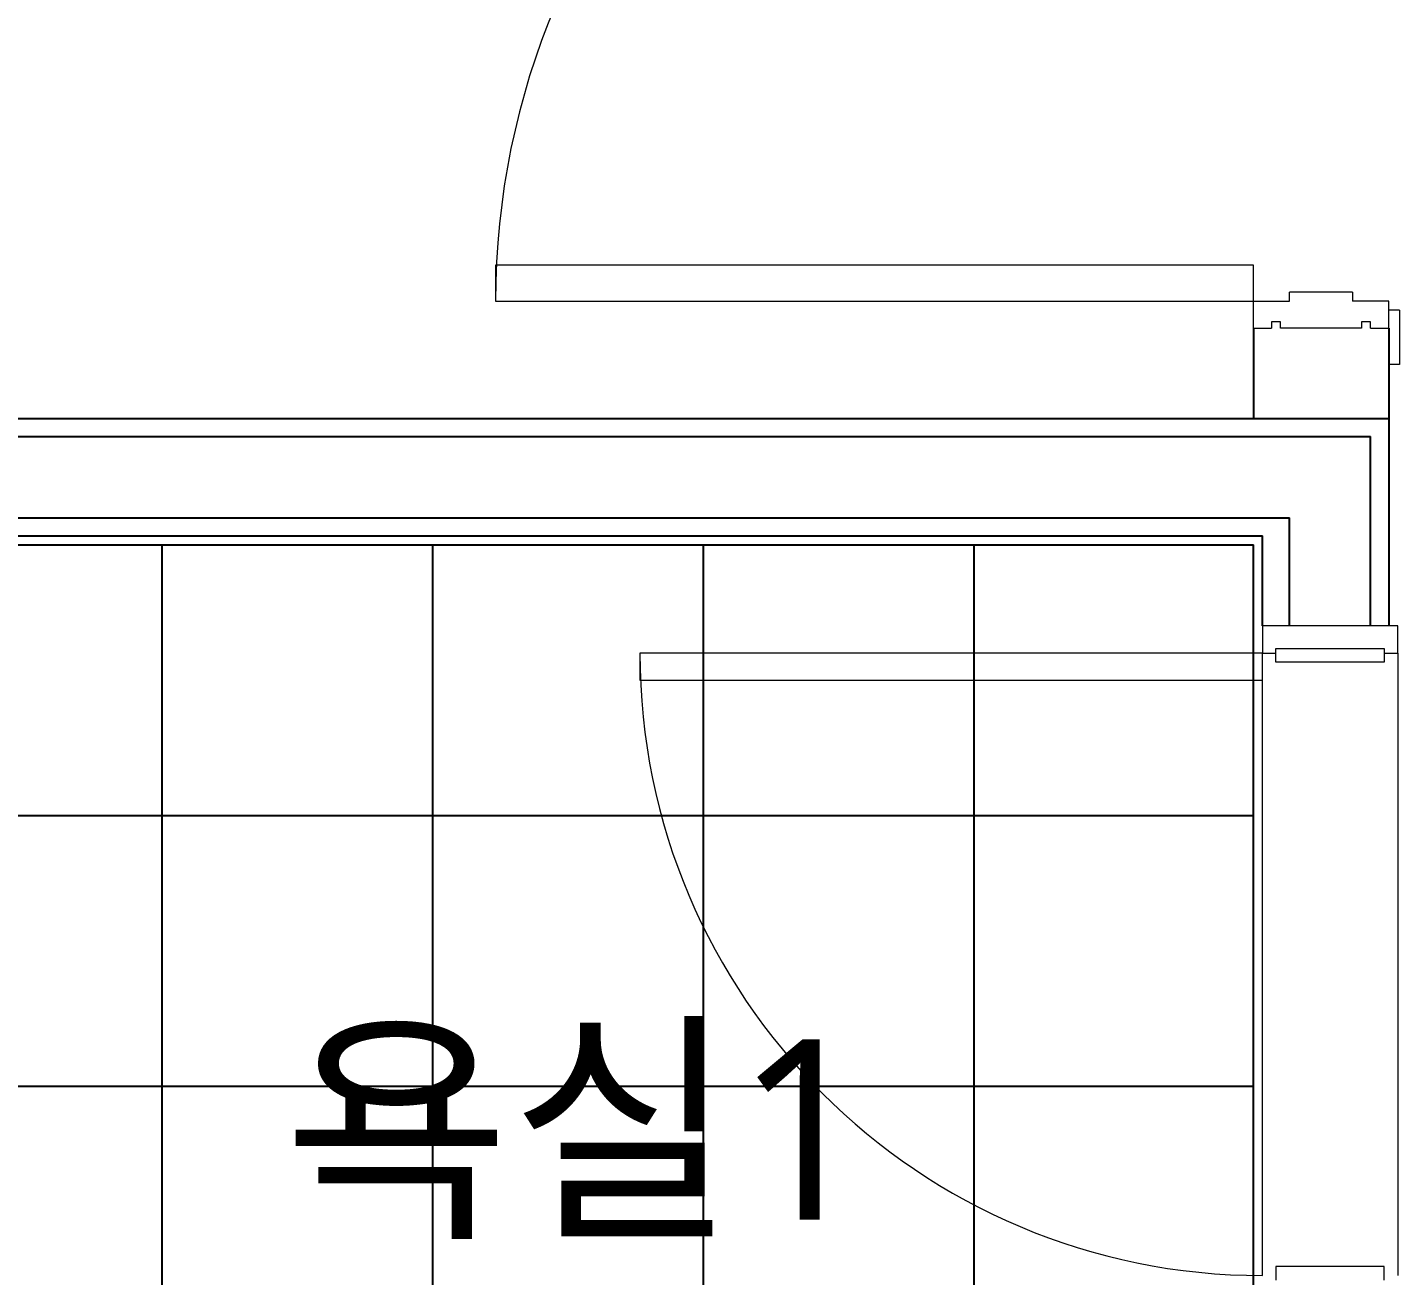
# Model space of a CAD drawing. Header units: inches. Extents: x 5877 to 13759, y 12099 to 29642.
# Drawn here: x 7170 to 8691, y 22235 to 23618 of the extents above; entities that cross this region are included whole.
import ezdxf
from ezdxf.enums import TextEntityAlignment as Align

# ---------------------------------------------------------------- set-up
doc = ezdxf.new("R2010")
doc.units = ezdxf.units.IN
doc.header["$MEASUREMENT"] = 0
doc.layers.add('A-DOOR', color=31, linetype='Continuous', lineweight=18)
for name, color, linetype in [('A-FIN1', 6, 'Continuous'), ('A-PAT', 8, 'Continuous'), ('A-TXT1', 3, 'Continuous'), ('A-WALD', 7, 'Continuous'), ('XR-NEW301$0$SEC-WAL-GRN', 3, 'Continuous')]:
    doc.layers.add(name, color=color, linetype=linetype)
doc.layers.add('A-MC', color=181, linetype='Continuous', plot=False)
doc.styles.add('맑은 고딕', font='')
doc.styles.get('맑은 고딕').set_extended_font_data('Malgun Gothic')

msp = doc.modelspace()

# ---------------------------------------------------------------- linework, layer by layer
at = {"layer": 'A-DOOR', "color": 0}
for p, q in [((8528.6, 23355), (7688.6, 23355)), ((7688.6, 23355), (7688.6, 23315)), ((8528.6, 23285), (8528.6, 23355)), ((8568.6, 23315), (8568.6, 23325)), ((8638.6, 23325), (8568.6, 23325)), ((8568.6, 23325), (8568.6, 23325)), ((8638.6, 23325), (8638.6, 23315)), ((8638.6, 23325), (8638.6, 23325)), ((7688.6, 23315), (8568.6, 23315)), ((8528.6, 23315), (8528.6, 23315)), ((8568.6, 23315), (8568.6, 23315)), ((8678.6, 23315), (8638.6, 23315)), ((8638.6, 23315), (8638.6, 23315)), ((8678.6, 23245), (8678.6, 23315)), ((8678.6, 23315), (8678.6, 23315)), ((8690.6, 23305), (8678.6, 23305)), ((8678.6, 23305), (8678.6, 23305)), ((8690.6, 23305), (8690.6, 23245)), ((8690.6, 23305), (8690.6, 23305)), ((8548.6, 23292), (8548.6, 23285)), ((8558.6, 23292), (8548.6, 23292)), ((8548.6, 23292), (8548.6, 23292)), ((8558.6, 23285), (8558.6, 23292)), ((8558.6, 23292), (8558.6, 23292)), ((8648.6, 23292), (8648.6, 23285)), ((8658.6, 23292), (8648.6, 23292)), ((8648.6, 23292), (8648.6, 23292)), ((8658.6, 23285), (8658.6, 23292)), ((8658.6, 23292), (8658.6, 23292)), ((8528.6, 23285), (8548.6, 23285)), ((8528.6, 23285), (8528.6, 23285)), ((8548.6, 23285), (8548.6, 23285)), ((8648.6, 23285), (8558.6, 23285)), ((8558.6, 23285), (8558.6, 23285)), ((8648.6, 23285), (8648.6, 23285)), ((8658.6, 23285), (8678.6, 23285)), ((8658.6, 23285), (8658.6, 23285)), ((8678.6, 23285), (8678.6, 23285)), ((8690.6, 23245), (8678.6, 23245)), ((8678.6, 23245), (8678.6, 23245)), ((8690.6, 23245), (8690.6, 23245)), ((8688.6, 22955), (8538.6, 22955)), ((8538.6, 22955), (8538.6, 22925)), ((8688.6, 22925), (8688.6, 22955)), ((8538.6, 22925), (7848.6, 22925)), ((7848.6, 22925), (7848.6, 22895)), ((8538.6, 22235), (8538.6, 22925)), ((8538.6, 22895), (8538.6, 22925)), ((8538.6, 22925), (8553.6, 22925)), ((8553.6, 22915), (8553.6, 22930)), ((8553.6, 22930), (8673.6, 22930)), ((8553.6, 22930), (8673.6, 22930)), ((8673.6, 22930), (8673.6, 22915)), ((8673.6, 22925), (8688.6, 22925)), ((8688.6, 22925), (8688.6, 22235)), ((8673.6, 22915), (8553.6, 22915)), ((7848.6, 22895), (8538.6, 22895)), ((8673.6, 22245), (8553.6, 22245)), ((8553.6, 22245), (8553.6, 22230)), ((8673.6, 22230), (8673.6, 22245))]:
    msp.add_line(p, q, dxfattribs=at)
for centre, radius, start, end in [((8528.6, 23315), 840, 90, 180), ((8538.6, 22925), 690, 180.0001, 270)]:
    msp.add_arc(centre, radius, start, end, dxfattribs=at)
at = {"layer": 'A-FIN1', "color": 0, "ltscale": 200}
for p, q in [((6198.6, 23185), (8678.6, 23185)), ((8678.6, 23185), (8678.6, 22955)), ((6318.6, 23055), (8538.6, 23055)), ((8538.6, 22955), (8538.6, 23055))]:
    msp.add_line(p, q, dxfattribs=at)
at = {"layer": 'A-MC', "color": 0}
for p in [(6328.6, 23045), (8528.6, 21545)]:
    msp.add_line(p, (8528.6, 23045), dxfattribs=at)
at = {"layer": 'A-PAT', "color": 0}
for p, q in [((7318.6, 23045), (7318.6, 22032.8)), ((7618.6, 23045), (7618.6, 22093.9)), ((7918.6, 23045), (7918.6, 21665)), ((8218.6, 23045), (8218.6, 22216.5)), ((6328.6, 22745), (8528.6, 22745)), ((6328.6, 22445), (8528.6, 22445))]:
    msp.add_line(p, q, dxfattribs=at)
at = {"layer": 'A-WALD', "color": 0, "ltscale": 0.05}
for p, q in [((8528.6, 23285), (8528.6, 23185)), ((8678.6, 23285), (8678.6, 23185))]:
    msp.add_line(p, q, dxfattribs=at)
at = {"layer": 'XR-NEW301$0$SEC-WAL-GRN', "color": 0}
for p, q in [((6198.6, 23165), (8658.6, 23165)), ((8658.6, 22955), (8658.6, 23165)), ((6288.6, 23075), (8568.6, 23075)), ((8568.6, 22955), (8568.6, 23075))]:
    msp.add_line(p, q, dxfattribs=at)

# ---------------------------------------------------------------- texts
at = {"layer": 'A-TXT1', "color": 0, "ltscale": 20, "style": '맑은 고딕'}
msp.add_text('욕실1', height=200, rotation=360, dxfattribs=at).set_placement((7779, 22396.9), align=Align.MIDDLE_CENTER)

doc.saveas('drawing.dxf')
